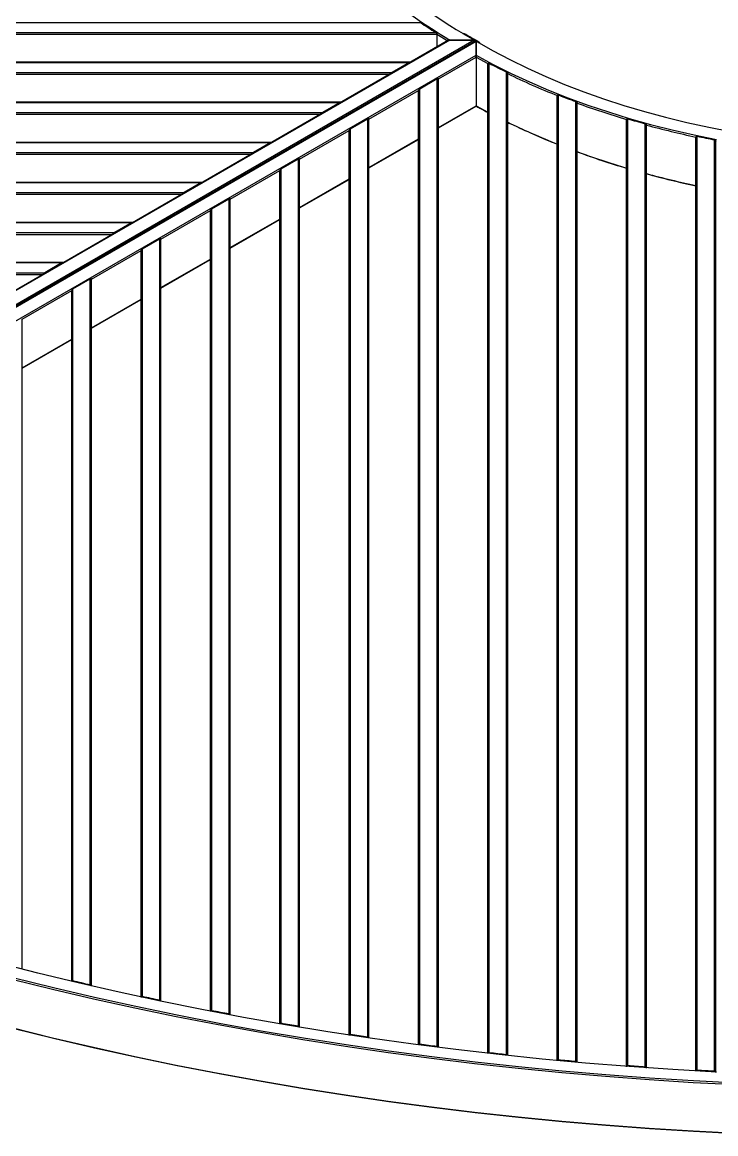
# Model space of a CAD drawing. Header units: millimetres. Extents: x -3019 to 2921, y -1257 to 2943.
# Drawn here: x 1147.8 to 1427.8, y 625.6 to 1074.3 of the extents above; entities that cross this region are included whole.
import ezdxf

# ---------------------------------------------------------------- set-up
doc = ezdxf.new("R2010")
doc.units = ezdxf.units.MM

# ---------------------------------------------------------------- blocks, each defined once
blk = doc.blocks.new('izometria')
for p, q in [((-312.04, 1098.12), (375.2, 1098.12)), ((-310.7, 1094.08), (381.37, 1094.08)), ((-310.6, 1093.38), (381.83, 1093.38)), ((396.91, 1091.03), (-67.66, 822.84)), ((387.01, 1091.03), (-67.66, 828.56)), ((386.51, 1090.91), (-67.66, 828.73)), ((397.61, 1090.79), (-67.46, 822.32)), ((-66.96, 822.44), (397.61, 1090.63)), ((381.83, 1093.38), (381.83, 1088.22)), ((381.83, 1093.38), (386.18, 1090.72)), ((385.77, 1091.8), (387.04, 1091.03)), ((387.01, 1091.03), (396.91, 1091.03)), ((396.94, 1091.03), (387.04, 1091.03)), ((392.34, 1093.68), (396.94, 1091.03)), ((397.61, 1084.93), (397.61, 1090.65)), ((397.61, 1090.65), (398.85, 1089.92)), ((397.61, 1090.63), (397.61, 1084.91)), ((399.11, 1089.95), (397.62, 1090.83)), ((370.87, 1082.05), (-306.41, 1082.05)), ((-306.34, 1081.96), (370.58, 1081.96)), ((-57.06, 822.44), (397.61, 1084.91)), ((370.58, 1081.96), (363.58, 1077.92)), ((382.39, 1075.31), (397.61, 1084.09)), ((397.61, 1084.93), (398.67, 1084.34)), ((397.61, 1084.12), (402.39, 1081.51)), ((397.61, 1084.09), (397.61, 1064.5)), ((402.39, 681.89), (402.39, 1081.51)), ((402.89, 682.13), (402.89, 1081.66)), ((-304.77, 1077.92), (363.58, 1077.92)), ((-304.66, 1077.22), (362.78, 1077.22)), ((409.89, 681.36), (409.89, 1078.09)), ((410.39, 681.01), (410.39, 1077.44)), ((374.89, 1071.38), (381.89, 1075.43)), ((381.89, 684.65), (381.89, 1075.43)), ((382.39, 684.29), (382.39, 1075.31)), ((354.39, 1059.14), (374.39, 1070.69)), ((374.39, 685.32), (374.39, 1070.69)), ((374.89, 685.55), (374.89, 1071.38)), ((430.39, 679), (430.39, 1068.62)), ((430.89, 679.25), (430.89, 1068.83)), ((342.87, 1065.88), (-299.78, 1065.88)), ((-299.71, 1065.79), (342.58, 1065.79)), ((342.58, 1065.79), (335.58, 1061.75)), ((382.39, 1055.71), (397.61, 1064.5)), ((382.39, 1055.54), (397.61, 1064.33)), ((397.61, 1064.52), (402.39, 1061.92)), ((437.89, 678.61), (437.89, 1066.16)), ((438.39, 678.27), (438.39, 1065.57)), ((-297.9, 1061.75), (335.58, 1061.75)), ((-297.77, 1061.05), (334.78, 1061.05)), ((346.89, 1055.22), (353.89, 1059.26)), ((353.89, 688.48), (353.89, 1059.26)), ((354.39, 688.11), (354.39, 1059.14)), ((458.89, 676.88), (458.89, 1059.22)), ((346.89, 689.52), (346.89, 1055.22)), ((410.39, 1057.69), (411.13, 1057.32)), ((458.39, 676.63), (458.39, 1058.96)), ((465.89, 676.38), (465.89, 1057.24)), ((466.39, 676.05), (466.39, 1056.69)), ((326.39, 1042.98), (346.39, 1054.52)), ((346.39, 689.3), (346.39, 1054.52)), ((354.39, 1039.54), (374.39, 1051.09)), ((354.39, 1039.38), (374.39, 1050.92)), ((486.39, 674.78), (486.39, 1051.86)), ((486.89, 675.04), (486.89, 1052.16)), ((493.89, 674.66), (493.89, 1050.75)), ((494.39, 674.34), (494.39, 1050.24)), ((314.87, 1049.72), (-292.2, 1049.72)), ((-292.12, 1049.63), (314.58, 1049.63)), ((314.58, 1049.63), (307.58, 1045.59)), ((-290.07, 1045.59), (307.58, 1045.59)), ((-289.92, 1044.89), (306.78, 1044.89)), ((318.89, 1039.06), (325.89, 1043.1)), ((325.89, 692.86), (325.89, 1043.1)), ((326.39, 692.48), (326.39, 1042.98)), ((298.39, 1026.81), (318.39, 1038.36)), ((318.39, 693.83), (318.39, 1038.36)), ((318.89, 694.04), (318.89, 1039.06)), ((286.87, 1033.56), (-283.63, 1033.56)), ((-283.54, 1033.46), (286.58, 1033.46)), ((286.58, 1033.46), (279.58, 1029.42)), ((326.39, 1023.38), (346.39, 1034.93)), ((326.39, 1023.21), (346.39, 1034.76)), ((-281.23, 1029.42), (279.58, 1029.42)), ((-281.07, 1028.73), (278.78, 1028.73)), ((290.89, 1022.89), (297.89, 1026.93)), ((297.89, 697.81), (297.89, 1026.93)), ((298.39, 697.42), (298.39, 1026.81)), ((270.39, 1010.65), (290.39, 1022.2)), ((290.39, 698.94), (290.39, 1022.2)), ((290.89, 699.14), (290.89, 1022.89)), ((298.39, 1007.22), (318.39, 1018.76)), ((258.87, 1017.39), (-274.04, 1017.39)), ((-273.94, 1017.3), (258.58, 1017.3)), ((258.58, 1017.3), (251.58, 1013.26)), ((298.39, 1007.05), (318.39, 1018.59)), ((-271.38, 1013.26), (251.58, 1013.26)), ((-271.19, 1012.56), (250.78, 1012.56)), ((262.89, 1006.73), (269.89, 1010.77)), ((269.89, 703.35), (269.89, 1010.77)), ((270.39, 702.94), (270.39, 1010.65)), ((242.39, 994.49), (262.39, 1006.03)), ((262.39, 704.63), (262.39, 1006.03)), ((262.89, 704.83), (262.89, 1006.73)), ((230.87, 1001.23), (-263.4, 1001.23)), ((-263.29, 1001.14), (230.58, 1001.14)), ((230.58, 1001.14), (223.58, 997.1)), ((270.39, 991.05), (290.39, 1002.6)), ((270.39, 990.88), (290.39, 1002.43)), ((-260.46, 997.1), (223.58, 997.1)), ((-260.25, 996.4), (222.78, 996.4)), ((234.89, 990.56), (241.89, 994.6)), ((241.89, 709.5), (241.89, 994.6)), ((242.39, 709.08), (242.39, 994.49)), ((214.39, 978.32), (234.39, 989.87)), ((234.39, 710.94), (234.39, 989.87)), ((234.89, 711.14), (234.89, 990.56)), ((242.39, 974.89), (262.39, 986.43)), ((242.39, 974.72), (262.39, 986.26)), ((214.39, 715.84), (214.39, 978.32)), ((214.39, 958.72), (234.39, 970.27)), ((214.39, 958.56), (234.39, 970.1))]:
    blk.add_line(p, q)
at = {"flags": 128}
for points in [[(397.61, 1090.79), (397.61, 1090.78), (397.61, 1090.75), (397.61, 1090.7), (397.61, 1090.63)], [(398.85, 1089.92), (404.28, 1086.83), (411.2, 1083.17), (418.35, 1079.66), (425.73, 1076.31), (433.32, 1073.12), (441.12, 1070.11), (449.11, 1067.27), (457.28, 1064.6), (465.63, 1062.12), (474.13, 1059.82), (482.77, 1057.71), (491.55, 1055.79), (500.45, 1054.07)], [(397.61, 1084.91), (397.61, 1084.83), (397.61, 1084.75), (397.61, 1084.65), (397.61, 1084.55), (397.61, 1084.45), (397.61, 1084.35), (397.61, 1084.26), (397.61, 1084.17), (397.61, 1084.09)], [(398.67, 1084.34), (404.58, 1081.16), (411.78, 1077.55), (419.21, 1074.1), (426.87, 1070.81), (434.73, 1067.69), (442.79, 1064.74), (451.04, 1061.97), (459.46, 1059.38), (468.05, 1056.98), (476.78, 1054.76), (485.66, 1052.73), (494.66, 1050.9)], [(397.61, 1064.5), (397.61, 1064.43), (397.61, 1064.37), (397.61, 1064.34), (397.61, 1064.33), (397.61, 1064.33)], [(503.07, 669.17), (485.29, 670.08), (467.54, 671.2), (449.84, 672.52), (432.19, 674.04), (414.59, 675.76), (397.05, 677.68), (379.58, 679.8), (362.19, 682.12), (344.88, 684.64), (327.66, 687.36), (310.54, 690.27), (293.52, 693.37), (276.61, 696.67), (259.82, 700.16), (243.14, 703.84), (226.6, 707.71), (210.19, 711.77)], [(503.15, 669.86), (485.4, 670.78), (467.68, 671.89), (449.99, 673.21), (432.36, 674.72), (414.79, 676.44), (397.27, 678.36), (379.82, 680.48), (362.45, 682.79), (345.17, 685.3), (327.97, 688.01), (310.87, 690.92), (293.87, 694.02), (276.97, 697.31), (260.2, 700.79), (243.55, 704.47), (227.02, 708.33), (210.63, 712.38)], [(494.68, 674.33), (477.03, 675.34), (459.42, 676.55), (441.85, 677.97), (424.34, 679.58), (406.88, 681.39), (389.49, 683.41), (372.17, 685.62), (354.93, 688.03), (337.78, 690.63), (320.72, 693.43), (303.76, 696.42), (286.9, 699.61), (270.16, 702.99), (253.54, 706.56), (237.04, 710.32), (220.67, 714.27), (204.45, 718.4)], [(503.07, 649.57), (485.29, 650.49), (467.54, 651.6), (449.84, 652.92), (432.19, 654.44), (414.59, 656.16), (397.05, 658.09), (379.58, 660.21), (362.19, 662.53), (344.88, 665.04), (327.66, 667.76), (310.54, 670.67), (293.52, 673.77), (276.61, 677.07), (259.82, 680.56), (243.14, 684.24), (226.6, 688.11), (210.19, 692.17)], [(503.15, 649.45), (485.4, 650.36), (467.68, 651.48), (449.99, 652.79), (432.36, 654.31), (414.79, 656.03), (397.27, 657.95), (379.82, 660.06), (362.45, 662.38), (345.17, 664.89), (327.97, 667.6), (310.87, 670.5), (293.87, 673.6), (276.97, 676.9), (260.2, 680.38), (243.55, 684.05), (227.02, 687.92), (210.63, 691.97)], [(241.89, 709.5), (241.01, 709.71), (240.14, 709.91), (239.26, 710.11), (238.39, 710.32), (237.51, 710.52), (236.64, 710.73), (235.76, 710.93), (234.89, 711.14)], [(269.89, 703.35), (269.01, 703.54), (268.14, 703.72), (267.26, 703.91), (266.39, 704.09), (265.51, 704.28), (264.64, 704.46), (263.76, 704.65), (262.89, 704.83)], [(297.89, 697.81), (297.01, 697.98), (296.14, 698.14), (295.26, 698.31), (294.39, 698.47), (293.51, 698.64), (292.64, 698.81), (291.76, 698.98), (290.89, 699.14)], [(325.89, 692.86), (325.01, 693.01), (324.14, 693.15), (323.26, 693.3), (322.39, 693.45), (321.51, 693.6), (320.64, 693.75), (319.76, 693.89), (318.89, 694.04)], [(353.89, 688.48), (353.01, 688.61), (352.14, 688.73), (351.26, 688.86), (350.39, 688.99), (349.51, 689.12), (348.64, 689.26), (347.76, 689.39), (346.89, 689.52)], [(381.89, 684.65), (381.01, 684.76), (380.14, 684.87), (379.26, 684.98), (378.39, 685.1), (377.51, 685.21), (376.64, 685.32), (375.76, 685.44), (374.89, 685.55)], [(409.89, 681.36), (409.02, 681.46), (408.14, 681.55), (407.26, 681.65), (406.39, 681.74), (405.51, 681.84), (404.64, 681.94), (403.77, 682.03), (402.89, 682.13)], [(437.89, 678.61), (437.02, 678.68), (436.14, 678.76), (435.26, 678.84), (434.39, 678.92), (433.51, 679), (432.64, 679.08), (431.77, 679.16), (430.89, 679.25)], [(465.89, 676.38), (465.02, 676.44), (464.14, 676.5), (463.26, 676.56), (462.39, 676.63), (461.51, 676.69), (460.64, 676.75), (459.77, 676.82), (458.89, 676.88)], [(493.89, 674.66), (493.02, 674.71), (492.14, 674.75), (491.27, 674.8), (490.39, 674.85), (489.52, 674.89), (488.64, 674.94), (487.77, 674.99), (486.89, 675.04)]]:
    blk.add_lwpolyline(points, dxfattribs=at)
for centre, radius, start, end in [((484.87, 1253.4), 184.58, 224.363, 239.9169), ((483.15, 1256.16), 191.05, 224.9254, 239.3555), ((497.29, 1277.95), 217.36, 235.8257, 237.771), ((525.34, 1313.46), 262.16, 242.1543, 243.8712), ((536.32, 1335.92), 287.52, 244.0246, 248.3815), ((546.03, 1360.19), 313.28, 248.437, 249.8072), ((553.47, 1380.45), 335.25, 249.9234, 253.5237), ((559.87, 1401.87), 357.22, 253.5803, 254.7473), ((536.32, 1316.32), 287.52, 244.0246, 248.3815), ((536.43, 1315.73), 287.06, 244.1839, 248.3219), ((564.71, 1419.69), 376.08, 254.8454, 257.9806), ((568.28, 1436.45), 392.81, 258.0414, 259.0832), ((553.47, 1360.85), 335.25, 249.9234, 253.5237), ((553.39, 1359.68), 334.18, 249.8724, 253.4851), ((564.71, 1400.1), 376.08, 254.8454, 257.9806), ((564.66, 1398.98), 375.07, 254.8106, 257.9546)]:
    blk.add_arc(centre, radius, start, end)
for centre, major_axis, ratio, start_param, end_param in [((387.01, 1090.63), (0.707, 0), 0.577382, 1.570796, 2.356113), ((396.91, 1090.63), (0.707, 0), 0.577382, 0.358365, 1.570796), ((370.58, 1081.55), (0.444, 0.444), 0.517687, 6.23262, 7.376285), ((363.58, 1077.51), (0.444, 0.444), 0.517687, 1.0931, 2.236765), ((381.89, 1075.02), (0.444, 0.444), 0.517687, 5.805489, 7.376285), ((374.89, 1070.98), (0.444, 0.444), 0.517687, 1.0931, 2.663896), ((342.58, 1065.38), (0.444, 0.444), 0.517687, 6.23262, 7.376285), ((335.58, 1061.34), (0.444, 0.444), 0.517687, 1.0931, 2.236765), ((353.89, 1058.85), (0.444, 0.444), 0.517687, 5.805489, 7.376285), ((346.89, 1054.81), (0.444, 0.444), 0.517687, 1.0931, 2.663896), ((314.58, 1049.22), (0.444, 0.444), 0.517687, 6.23262, 7.376285), ((307.58, 1045.18), (0.444, 0.444), 0.517687, 1.0931, 2.236765), ((325.89, 1042.69), (0.444, 0.444), 0.517687, 5.805489, 7.376285), ((318.89, 1038.65), (0.444, 0.444), 0.517687, 1.0931, 2.663896), ((286.58, 1033.06), (0.444, 0.444), 0.517687, 6.23262, 7.376285), ((279.58, 1029.02), (0.444, 0.444), 0.517687, 1.0931, 2.236765), ((297.89, 1026.52), (0.444, 0.444), 0.517687, 5.805489, 7.376285), ((290.89, 1022.48), (0.444, 0.444), 0.517687, 1.0931, 2.663896), ((258.58, 1016.89), (0.444, 0.444), 0.517687, 6.23262, 7.376285), ((251.58, 1012.85), (0.444, 0.444), 0.517687, 1.0931, 2.236765), ((269.89, 1010.36), (0.444, 0.444), 0.517687, 5.805489, 7.376285), ((262.89, 1006.32), (0.444, 0.444), 0.517687, 1.0931, 2.663896), ((230.58, 1000.73), (0.444, 0.444), 0.517687, 6.23262, 7.376285), ((223.58, 996.69), (0.444, 0.444), 0.517687, 1.0931, 2.236765), ((241.89, 994.2), (0.444, 0.444), 0.517687, 5.805489, 7.376285), ((234.89, 990.16), (0.444, 0.444), 0.517687, 1.0931, 2.663896)]:
    blk.add_ellipse(centre, major_axis=major_axis, ratio=ratio, start_param=start_param, end_param=end_param)
for points, knots in [([(374.96, 1098.21), (374.99, 1098.2), (375.07, 1098.2), (375.15, 1098.15), (375.2, 1098.12)], [0, 0, 0, 0, 0.475822, 1, 1, 1, 1]), ([(381.37, 1094.08), (381.43, 1094.04), (381.54, 1093.96), (381.68, 1093.79), (381.77, 1093.63), (381.82, 1093.49), (381.83, 1093.42), (381.83, 1093.38)], [0, 0, 0, 0, 0.2723, 0.529072, 0.719632, 0.872488, 1, 1, 1, 1]), ([(387.04, 1091.03), (386.95, 1091.03), (386.77, 1091.02), (386.63, 1090.95), (386.56, 1090.92)], [0, 0, 0, 0, 0.543487, 1, 1, 1, 1]), ([(397.46, 1090.92), (396.95, 1091.2), (395.3, 1092.11), (393.72, 1093.06), (392.63, 1093.72)], [0, 0, 0, 0, 0.309459, 1, 1, 1, 1]), ([(397.61, 1090.76), (397.61, 1090.77), (397.59, 1090.82), (397.48, 1090.9), (397.28, 1091), (397.08, 1091.03), (396.96, 1091.03), (396.94, 1091.03)], [0, 0, 0, 0, 0.0309002, 0.241726, 0.5357057, 0.9366713, 1, 1, 1, 1]), ([(397.61, 1090.65), (397.61, 1090.7), (397.61, 1090.78), (397.61, 1090.83), (397.61, 1090.82), (397.61, 1090.82)], [0, 0, 0, 0, 0.546701, 0.977564, 1, 1, 1, 1]), ([(397.61, 1084.12), (397.61, 1084.16), (397.61, 1084.24), (397.61, 1084.39), (397.61, 1084.58), (397.61, 1084.78), (397.61, 1084.88), (397.61, 1084.93)], [0, 0, 0, 0, 0.142265, 0.284099, 0.481931, 0.752853, 1, 1, 1, 1]), ([(402.39, 1081.51), (402.39, 1081.55), (402.4, 1081.62), (402.46, 1081.7), (402.57, 1081.74), (402.72, 1081.73), (402.84, 1081.68), (402.89, 1081.66)], [0, 0, 0, 0, 0.14709, 0.293548, 0.494508, 0.763077, 1, 1, 1, 1]), ([(409.89, 1078.09), (409.96, 1078.06), (410.08, 1077.99), (410.23, 1077.83), (410.33, 1077.68), (410.38, 1077.54), (410.39, 1077.47), (410.39, 1077.44)], [0, 0, 0, 0, 0.278474, 0.528229, 0.720334, 0.878236, 1, 1, 1, 1]), ([(430.39, 1068.62), (430.39, 1068.66), (430.4, 1068.74), (430.47, 1068.82), (430.57, 1068.87), (430.7, 1068.88), (430.82, 1068.86), (430.88, 1068.83), (430.89, 1068.83)], [0, 0, 0, 0, 0.168835, 0.337205, 0.516673, 0.726431, 0.97274, 1, 1, 1, 1]), ([(397.61, 1064.36), (397.61, 1064.36), (397.61, 1064.35), (397.61, 1064.38), (397.61, 1064.45), (397.61, 1064.5), (397.61, 1064.52)], [0, 0, 0, 0, 0.141718, 0.514199, 0.816401, 1, 1, 1, 1]), ([(397.61, 1064.36), (398.1, 1064.09), (399.66, 1063.2), (401.28, 1062.36), (402.39, 1061.77)], [0, 0, 0, 0, 0.310733, 1, 1, 1, 1]), ([(437.89, 1066.16), (437.96, 1066.13), (438.1, 1066.06), (438.26, 1065.91), (438.36, 1065.75), (438.39, 1065.64), (438.39, 1065.58), (438.39, 1065.57)], [0, 0, 0, 0, 0.297487, 0.56719, 0.759506, 0.952648, 1, 1, 1, 1]), ([(458.39, 1058.96), (458.4, 1059), (458.4, 1059.09), (458.48, 1059.18), (458.59, 1059.24), (458.73, 1059.26), (458.84, 1059.24), (458.89, 1059.22)], [0, 0, 0, 0, 0.1857, 0.371081, 0.564755, 0.778788, 1, 1, 1, 1]), ([(465.89, 1057.24), (465.95, 1057.22), (466.07, 1057.17), (466.23, 1057.05), (466.34, 1056.9), (466.39, 1056.77), (466.39, 1056.71), (466.39, 1056.69)], [0, 0, 0, 0, 0.2445342, 0.489514, 0.7203388, 0.9280344, 1, 1, 1, 1]), ([(486.39, 1051.86), (486.4, 1051.9), (486.41, 1051.99), (486.48, 1052.09), (486.6, 1052.16), (486.74, 1052.18), (486.84, 1052.17), (486.89, 1052.16)], [0, 0, 0, 0, 0.198316, 0.396423, 0.599784, 0.815125, 1, 1, 1, 1]), ([(493.89, 1050.75), (493.95, 1050.73), (494.07, 1050.7), (494.22, 1050.59), (494.33, 1050.46), (494.38, 1050.34), (494.39, 1050.27), (494.39, 1050.24)], [0, 0, 0, 0, 0.2295966, 0.4594253, 0.682951, 0.8950062, 1, 1, 1, 1]), ([(234.89, 711.14), (234.83, 711.15), (234.71, 711.16), (234.55, 711.13), (234.49, 711.06), (234.46, 711.03)], [0, 0, 0, 0, 0.347162, 0.694736, 1, 1, 1, 1]), ([(242.32, 709.2), (242.31, 709.21), (242.28, 709.27), (242.18, 709.37), (242.04, 709.46), (241.94, 709.49), (241.89, 709.5)], [0, 0, 0, 0, 0.105247, 0.401402, 0.717618, 1, 1, 1, 1]), ([(262.89, 704.83), (262.83, 704.84), (262.71, 704.86), (262.56, 704.81), (262.44, 704.72), (262.4, 704.62), (262.39, 704.55), (262.39, 704.53)], [0, 0, 0, 0, 0.233176, 0.466589, 0.692116, 0.903344, 1, 1, 1, 1]), ([(270.31, 703.07), (270.31, 703.08), (270.28, 703.14), (270.18, 703.23), (270.04, 703.31), (269.94, 703.34), (269.89, 703.35)], [0, 0, 0, 0, 0.092479, 0.399487, 0.723819, 1, 1, 1, 1]), ([(290.89, 699.14), (290.83, 699.15), (290.71, 699.16), (290.56, 699.12), (290.45, 699.03), (290.4, 698.92), (290.39, 698.85), (290.39, 698.83)], [0, 0, 0, 0, 0.229656, 0.459509, 0.683134, 0.895244, 1, 1, 1, 1]), ([(298.32, 697.52), (298.31, 697.54), (298.28, 697.6), (298.17, 697.69), (298.04, 697.78), (297.94, 697.8), (297.89, 697.81)], [0, 0, 0, 0, 0.130496, 0.430432, 0.744195, 1, 1, 1, 1]), ([(318.89, 694.04), (318.83, 694.05), (318.72, 694.06), (318.56, 694.01), (318.45, 693.92), (318.4, 693.82), (318.39, 693.75), (318.39, 693.72)], [0, 0, 0, 0, 0.2265796, 0.4533285, 0.6752798, 0.8880663, 1, 1, 1, 1]), ([(326.39, 692.37), (326.39, 692.41), (326.37, 692.51), (326.29, 692.64), (326.17, 692.75), (326.03, 692.83), (325.93, 692.85), (325.89, 692.86)], [0, 0, 0, 0, 0.204275, 0.408421, 0.616038, 0.831355, 1, 1, 1, 1]), ([(346.89, 689.52), (346.83, 689.52), (346.72, 689.53), (346.56, 689.48), (346.45, 689.39), (346.4, 689.28), (346.39, 689.21), (346.39, 689.19)], [0, 0, 0, 0, 0.223935, 0.448027, 0.668463, 0.881774, 1, 1, 1, 1]), ([(354.39, 687.99), (354.39, 688.04), (354.37, 688.13), (354.29, 688.26), (354.17, 688.37), (354.03, 688.45), (353.93, 688.47), (353.89, 688.48)], [0, 0, 0, 0, 0.2065119, 0.4129256, 0.622119, 0.8374017, 1, 1, 1, 1]), ([(374.89, 685.55), (374.83, 685.56), (374.72, 685.56), (374.57, 685.51), (374.5, 685.45), (374.47, 685.42)], [0, 0, 0, 0, 0.342149, 0.684478, 1, 1, 1, 1]), ([(382.33, 684.37), (382.31, 684.4), (382.28, 684.46), (382.17, 684.55), (382.03, 684.62), (381.93, 684.64), (381.89, 684.65)], [0, 0, 0, 0, 0.159195, 0.462778, 0.773056, 1, 1, 1, 1]), ([(402.89, 682.13), (402.83, 682.13), (402.72, 682.14), (402.57, 682.08), (402.48, 682.02), (402.46, 681.98), (402.46, 681.98)], [0, 0, 0, 0, 0.331031, 0.662161, 0.990364, 1, 1, 1, 1]), ([(410.31, 681.12), (410.3, 681.14), (410.27, 681.19), (410.16, 681.27), (410.03, 681.34), (409.93, 681.35), (409.89, 681.36)], [0, 0, 0, 0, 0.099699, 0.428449, 0.762444, 1, 1, 1, 1]), ([(430.89, 679.25), (430.83, 679.25), (430.72, 679.25), (430.57, 679.19), (430.46, 679.1), (430.4, 678.99), (430.39, 678.91), (430.39, 678.88)], [0, 0, 0, 0, 0.2182348, 0.4364972, 0.6534607, 0.8677212, 1, 1, 1, 1]), ([(438.31, 678.37), (438.3, 678.39), (438.27, 678.45), (438.16, 678.52), (438.02, 678.59), (437.93, 678.6), (437.89, 678.61)], [0, 0, 0, 0, 0.113487, 0.440293, 0.770642, 1, 1, 1, 1]), ([(458.89, 676.88), (458.83, 676.88), (458.72, 676.88), (458.57, 676.82), (458.46, 676.73), (458.4, 676.62), (458.39, 676.54), (458.39, 676.51)], [0, 0, 0, 0, 0.216974, 0.433942, 0.650109, 0.864541, 1, 1, 1, 1]), ([(466.39, 675.93), (466.39, 675.98), (466.37, 676.07), (466.29, 676.2), (466.16, 676.3), (466.02, 676.36), (465.93, 676.37), (465.89, 676.38)], [0, 0, 0, 0, 0.2127351, 0.4254496, 0.638851, 0.8537635, 1, 1, 1, 1]), ([(486.89, 675.04), (486.83, 675.04), (486.72, 675.04), (486.57, 674.97), (486.48, 674.91), (486.46, 674.86), (486.46, 674.85)], [0, 0, 0, 0, 0.31846, 0.636983, 0.954723, 1, 1, 1, 1]), ([(494.39, 674.23), (494.39, 674.27), (494.37, 674.36), (494.29, 674.49), (494.16, 674.59), (494.02, 674.65), (493.93, 674.66), (493.89, 674.66)], [0, 0, 0, 0, 0.213617, 0.427238, 0.641233, 0.856024, 1, 1, 1, 1])]:
    blk.add_open_spline(points, degree=3, knots=knots)

msp = doc.modelspace()

# ---------------------------------------------------------------- block references
msp.add_blockref('izometria', (933.45, -23.87))

doc.saveas('drawing.dxf')
